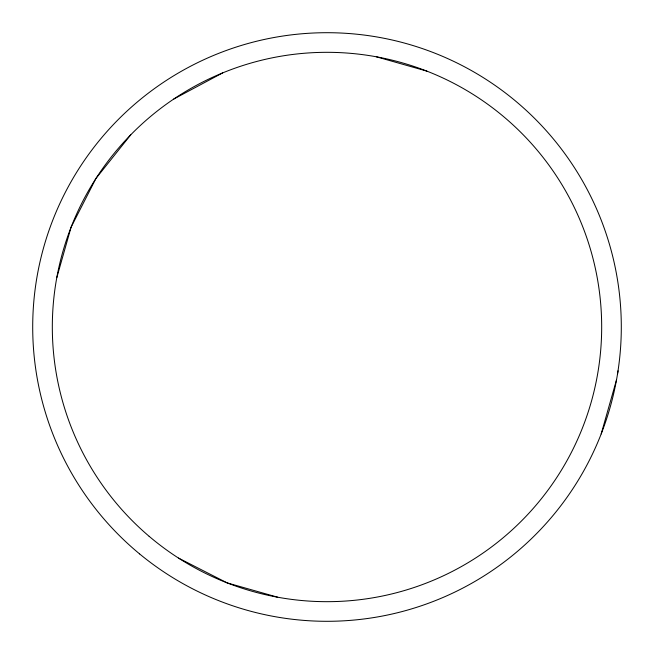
<?xml version="1.0" encoding="UTF-8"?>
<svg xmlns="http://www.w3.org/2000/svg" width="654" height="654" viewBox="0 0 654 654"><rect width="100%" height="100%" fill="white"/><g stroke="black" fill="none" stroke-linecap="round" stroke-linejoin="round"><path stroke-width="0.98" d="M56.792 277.656L71.106 227.167L95.942 178.477L130.759 134.806M601.173 433.962L616.509 379.868M173.743 99.048L222.646 72.913M376.344 56.792L426.833 71.106M277.656 597.208L227.167 582.894L178.477 558.058M618.022 370.818A294.3 294.3 0 0 1 617.548 373.843M139.58 553.905A294.3 294.3 0 0 0 617.221 375.854A294.3 294.3 0 0 0 224.199 51.241A294.3 294.3 0 0 0 139.58 553.905M149.161 536.337A274.68 274.68 0 0 0 597.208 376.344A274.68 274.68 0 0 0 234.623 68.318A274.68 274.68 0 0 0 149.161 536.337"/></g></svg>
